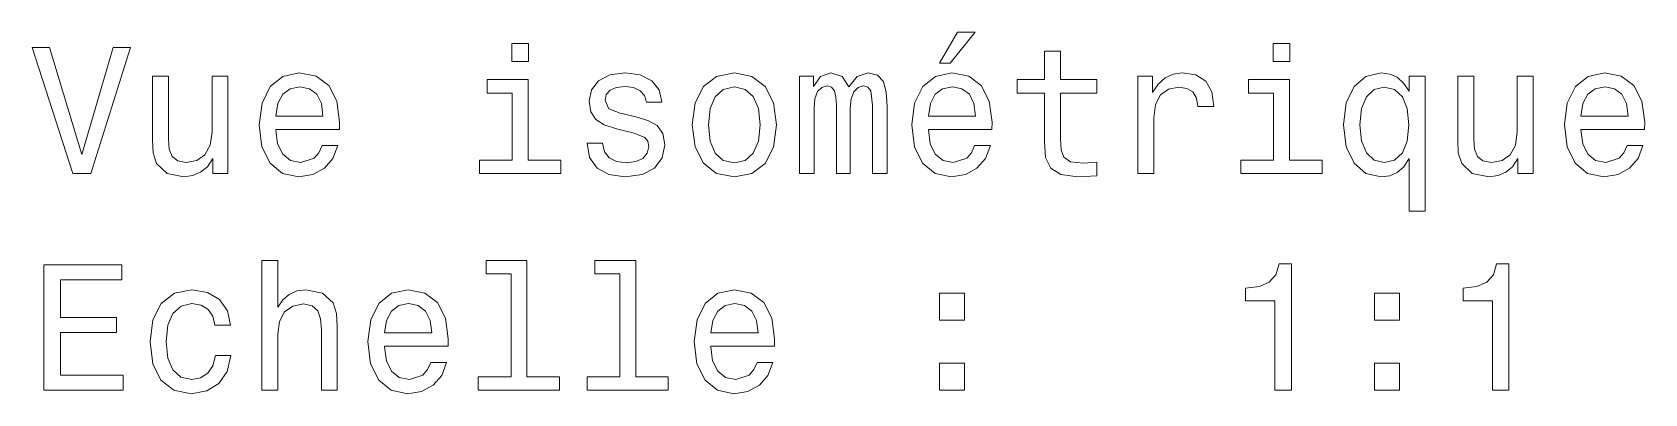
# Model space of a CAD drawing. Extents: x 157 to 1229, y 75 to 1118.
# Drawn here: x 1158.7 to 1203.71, y 997.32 to 1007.39 of the extents above; entities that cross this region are included whole.
import ezdxf

# ---------------------------------------------------------------- set-up
doc = ezdxf.new("R2010")
doc.units = 0

msp = doc.modelspace()

# ---------------------------------------------------------------- linework, layer by layer
at = {"color": 7, "lineweight": 13}
for points in [[(1184.021, 1006.537), (1184.318, 1006.537), (1185.019, 1007.395), (1184.525, 1007.395)], [(1160.958, 1006.966), (1160.081, 1003.985), (1159.178, 1006.966), (1158.699, 1006.966), (1159.828, 1003.461), (1160.333, 1003.461), (1161.437, 1006.966)], [(1172.552, 1007.082), (1172.083, 1007.082), (1172.083, 1006.578), (1172.552, 1006.578)], [(1193.805, 1007.082), (1193.336, 1007.082), (1193.336, 1006.578), (1193.805, 1006.578)], [(1186.956, 1005.7), (1186.956, 1004.343), (1186.986, 1003.905), (1187.127, 1003.602), (1187.41, 1003.426), (1187.889, 1003.365), (1188.413, 1003.39), (1188.413, 1003.774), (1188.03, 1003.743), (1187.682, 1003.784), (1187.495, 1003.91), (1187.415, 1004.122), (1187.4, 1004.419), (1187.4, 1005.7), (1188.413, 1005.7), (1188.413, 1006.078), (1187.4, 1006.078), (1187.4, 1006.87), (1186.956, 1006.87), (1186.956, 1006.078), (1186.189, 1006.078), (1186.189, 1005.7)], [(1164.161, 1006.169), (1163.717, 1006.169), (1163.717, 1004.606), (1163.666, 1004.243), (1163.52, 1003.98), (1163.293, 1003.819), (1162.995, 1003.768), (1162.758, 1003.809), (1162.607, 1003.93), (1162.521, 1004.137), (1162.501, 1004.429), (1162.501, 1006.169), (1162.057, 1006.169), (1162.057, 1004.389), (1162.073, 1004.031), (1162.168, 1003.733), (1162.461, 1003.461), (1162.93, 1003.365), (1163.182, 1003.4), (1163.399, 1003.491), (1163.586, 1003.647), (1163.737, 1003.874), (1163.737, 1003.461), (1164.161, 1003.461)], [(1165.497, 1004.686), (1167.272, 1004.686), (1167.277, 1004.893), (1167.197, 1005.473), (1166.975, 1005.907), (1166.622, 1006.169), (1166.153, 1006.265), (1165.694, 1006.164), (1165.341, 1005.882), (1165.114, 1005.423), (1165.033, 1004.818), (1165.109, 1004.197), (1165.336, 1003.743), (1165.684, 1003.461), (1166.137, 1003.365), (1166.531, 1003.431), (1166.854, 1003.602), (1167.091, 1003.874), (1167.227, 1004.238), (1166.788, 1004.238), (1166.697, 1004.036), (1166.566, 1003.885), (1166.193, 1003.763), (1165.905, 1003.819), (1165.689, 1003.995), (1165.547, 1004.283), (1165.497, 1004.671)], [(1172.537, 1003.834), (1172.537, 1006.078), (1171.397, 1006.078), (1171.397, 1005.7), (1172.094, 1005.7), (1172.094, 1003.834), (1171.186, 1003.834), (1171.186, 1003.461), (1173.455, 1003.461), (1173.455, 1003.834)], [(1175.543, 1005.039), (1175.114, 1005.14), (1174.797, 1005.256), (1174.691, 1005.493), (1174.721, 1005.66), (1174.827, 1005.781), (1174.998, 1005.856), (1175.245, 1005.887), (1175.483, 1005.856), (1175.669, 1005.766), (1175.79, 1005.629), (1175.841, 1005.448), (1176.274, 1005.448), (1176.274, 1005.458), (1176.199, 1005.786), (1175.992, 1006.043), (1175.669, 1006.204), (1175.245, 1006.265), (1174.817, 1006.204), (1174.504, 1006.038), (1174.307, 1005.791), (1174.247, 1005.478), (1174.292, 1005.176), (1174.434, 1004.964), (1174.666, 1004.812), (1175.003, 1004.707), (1175.498, 1004.586), (1175.8, 1004.459), (1175.881, 1004.359), (1175.911, 1004.207), (1175.866, 1004.021), (1175.745, 1003.879), (1175.548, 1003.789), (1175.286, 1003.758), (1175.008, 1003.789), (1174.807, 1003.895), (1174.671, 1004.066), (1174.615, 1004.303), (1174.186, 1004.303), (1174.257, 1003.9), (1174.464, 1003.607), (1174.792, 1003.431), (1175.245, 1003.365), (1175.72, 1003.431), (1176.068, 1003.607), (1176.279, 1003.89), (1176.355, 1004.258), (1176.3, 1004.575), (1176.143, 1004.792), (1175.886, 1004.933)], [(1177.122, 1004.812), (1177.202, 1004.197), (1177.434, 1003.743), (1177.802, 1003.461), (1178.297, 1003.365), (1178.786, 1003.461), (1179.154, 1003.738), (1179.386, 1004.192), (1179.472, 1004.812), (1179.386, 1005.428), (1179.154, 1005.887), (1178.786, 1006.164), (1178.297, 1006.265), (1177.802, 1006.164), (1177.434, 1005.882), (1177.202, 1005.428)], [(1180.112, 1003.461), (1180.521, 1003.461), (1180.521, 1005.271), (1180.546, 1005.544), (1180.622, 1005.74), (1180.738, 1005.856), (1180.889, 1005.902), (1181.01, 1005.861), (1181.091, 1005.761), (1181.131, 1005.589), (1181.146, 1005.362), (1181.146, 1003.461), (1181.529, 1003.461), (1181.529, 1005.271), (1181.555, 1005.539), (1181.63, 1005.735), (1181.751, 1005.856), (1181.903, 1005.902), (1182.024, 1005.861), (1182.104, 1005.761), (1182.155, 1005.362), (1182.155, 1003.461), (1182.563, 1003.461), (1182.563, 1005.332), (1182.538, 1005.72), (1182.457, 1006.018), (1182.296, 1006.199), (1182.034, 1006.265), (1181.726, 1006.164), (1181.489, 1005.872), (1181.302, 1006.159), (1180.99, 1006.265), (1180.702, 1006.164), (1180.506, 1005.882), (1180.506, 1006.169), (1180.112, 1006.169)], [(1183.713, 1004.686), (1185.488, 1004.686), (1185.493, 1004.893), (1185.413, 1005.473), (1185.191, 1005.907), (1184.838, 1006.169), (1184.369, 1006.265), (1183.91, 1006.164), (1183.557, 1005.882), (1183.33, 1005.423), (1183.249, 1004.818), (1183.325, 1004.197), (1183.552, 1003.743), (1183.9, 1003.461), (1184.354, 1003.365), (1184.747, 1003.431), (1185.07, 1003.602), (1185.307, 1003.874), (1185.443, 1004.238), (1185.004, 1004.238), (1184.913, 1004.036), (1184.782, 1003.885), (1184.409, 1003.763), (1184.122, 1003.819), (1183.905, 1003.995), (1183.764, 1004.283), (1183.713, 1004.671)], [(1189.563, 1003.461), (1190.007, 1003.461), (1190.007, 1005.009), (1190.052, 1005.382), (1190.189, 1005.65), (1190.411, 1005.811), (1190.708, 1005.867), (1190.93, 1005.831), (1191.096, 1005.73), (1191.197, 1005.559), (1191.233, 1005.327), (1191.681, 1005.327), (1191.621, 1005.735), (1191.454, 1006.028), (1191.177, 1006.204), (1190.799, 1006.265), (1190.542, 1006.225), (1190.32, 1006.124), (1190.123, 1005.952), (1189.967, 1005.72), (1189.967, 1006.169), (1189.563, 1006.169)], [(1193.789, 1003.834), (1193.789, 1006.078), (1192.65, 1006.078), (1192.65, 1005.7), (1193.346, 1005.7), (1193.346, 1003.834), (1192.438, 1003.834), (1192.438, 1003.461), (1194.707, 1003.461), (1194.707, 1003.834)], [(1197.133, 1005.75), (1196.977, 1005.977), (1196.8, 1006.139), (1196.594, 1006.23), (1196.356, 1006.265), (1195.928, 1006.164), (1195.595, 1005.882), (1195.378, 1005.428), (1195.302, 1004.818), (1195.378, 1004.202), (1195.595, 1003.748), (1195.928, 1003.461), (1196.356, 1003.365), (1196.594, 1003.395), (1196.795, 1003.481), (1196.972, 1003.637), (1197.133, 1003.874), (1197.133, 1002.412), (1197.577, 1002.412), (1197.577, 1006.169), (1197.133, 1006.169)], [(1200.593, 1006.169), (1200.149, 1006.169), (1200.149, 1004.606), (1200.099, 1004.243), (1199.952, 1003.98), (1199.725, 1003.819), (1199.428, 1003.768), (1199.191, 1003.809), (1199.039, 1003.93), (1198.954, 1004.137), (1198.934, 1004.429), (1198.934, 1006.169), (1198.49, 1006.169), (1198.49, 1004.389), (1198.505, 1004.031), (1198.601, 1003.733), (1198.893, 1003.461), (1199.362, 1003.365), (1199.614, 1003.4), (1199.831, 1003.491), (1200.018, 1003.647), (1200.169, 1003.874), (1200.169, 1003.461), (1200.593, 1003.461)], [(1201.929, 1004.686), (1203.704, 1004.686), (1203.709, 1004.893), (1203.629, 1005.473), (1203.407, 1005.907), (1203.054, 1006.169), (1202.585, 1006.265), (1202.126, 1006.164), (1201.773, 1005.882), (1201.546, 1005.423), (1201.465, 1004.818), (1201.541, 1004.197), (1201.768, 1003.743), (1202.116, 1003.461), (1202.57, 1003.365), (1202.963, 1003.431), (1203.286, 1003.602), (1203.523, 1003.874), (1203.659, 1004.238), (1203.22, 1004.238), (1203.13, 1004.036), (1202.998, 1003.885), (1202.625, 1003.763), (1202.338, 1003.819), (1202.121, 1003.995), (1201.98, 1004.283), (1201.929, 1004.671)], [(1165.497, 1005.06), (1165.552, 1005.408), (1165.689, 1005.665), (1165.895, 1005.821), (1166.168, 1005.877), (1166.435, 1005.821), (1166.642, 1005.665), (1166.768, 1005.408), (1166.813, 1005.06)], [(1177.575, 1004.818), (1177.621, 1005.271), (1177.762, 1005.599), (1177.989, 1005.801), (1178.297, 1005.872), (1178.599, 1005.801), (1178.826, 1005.604), (1178.967, 1005.271), (1179.018, 1004.818), (1178.967, 1004.359), (1178.826, 1004.026), (1178.599, 1003.824), (1178.297, 1003.758), (1177.989, 1003.824), (1177.762, 1004.026), (1177.621, 1004.359)], [(1183.713, 1005.06), (1183.769, 1005.408), (1183.905, 1005.665), (1184.111, 1005.821), (1184.384, 1005.877), (1184.651, 1005.821), (1184.858, 1005.665), (1184.984, 1005.408), (1185.029, 1005.06)], [(1195.756, 1004.818), (1195.802, 1005.266), (1195.943, 1005.594), (1196.155, 1005.796), (1196.432, 1005.867), (1196.725, 1005.796), (1196.947, 1005.599), (1197.078, 1005.271), (1197.128, 1004.818), (1197.078, 1004.359), (1196.947, 1004.031), (1196.725, 1003.829), (1196.432, 1003.763), (1196.155, 1003.829), (1195.943, 1004.031), (1195.802, 1004.364)], [(1201.929, 1005.06), (1201.985, 1005.408), (1202.121, 1005.665), (1202.328, 1005.821), (1202.6, 1005.877), (1202.867, 1005.821), (1203.074, 1005.665), (1203.2, 1005.408), (1203.245, 1005.06)], [(1159.021, 997.414), (1161.24, 997.414), (1161.24, 997.838), (1159.485, 997.838), (1159.485, 999.023), (1161.049, 999.023), (1161.049, 999.441), (1159.485, 999.441), (1159.485, 1000.49), (1161.2, 1000.49), (1161.2, 1000.914), (1159.021, 1000.914)], [(1165.109, 997.414), (1165.552, 997.414), (1165.552, 998.977), (1165.598, 999.336), (1165.744, 999.598), (1165.971, 999.759), (1166.274, 999.82), (1166.516, 999.769), (1166.667, 999.633), (1166.743, 999.406), (1166.768, 999.104), (1166.768, 997.414), (1167.212, 997.414), (1167.212, 999.194), (1167.191, 999.552), (1167.101, 999.85), (1166.803, 1000.122), (1166.339, 1000.218), (1166.087, 1000.183), (1165.87, 1000.087), (1165.689, 999.936), (1165.552, 999.729), (1165.552, 1001.035), (1165.109, 1001.035)], [(1172.063, 1000.662), (1172.063, 997.787), (1171.15, 997.787), (1171.15, 997.414), (1173.415, 997.414), (1173.415, 997.787), (1172.507, 997.787), (1172.507, 1001.035), (1171.367, 1001.035), (1171.367, 1000.662)], [(1175.099, 1000.662), (1175.099, 997.787), (1174.186, 997.787), (1174.186, 997.414), (1176.451, 997.414), (1176.451, 997.787), (1175.543, 997.787), (1175.543, 1001.035), (1174.403, 1001.035), (1174.403, 1000.662)], [(1193.386, 997.414), (1193.845, 997.414), (1193.845, 1000.939), (1193.502, 1000.939), (1193.411, 1000.632), (1193.23, 1000.425), (1192.952, 1000.304), (1192.569, 1000.263), (1192.569, 999.905), (1193.386, 999.905)], [(1199.458, 997.414), (1199.917, 997.414), (1199.917, 1000.939), (1199.574, 1000.939), (1199.483, 1000.632), (1199.302, 1000.425), (1199.024, 1000.304), (1198.641, 1000.263), (1198.641, 999.905), (1199.458, 999.905)], [(1163.797, 999.225), (1164.236, 999.225), (1164.145, 999.628), (1163.928, 999.946), (1163.591, 1000.142), (1163.152, 1000.218), (1162.668, 1000.117), (1162.3, 999.835), (1162.068, 999.376), (1161.987, 998.761), (1162.062, 998.15), (1162.289, 997.696), (1162.647, 997.414), (1163.137, 997.318), (1163.57, 997.394), (1163.908, 997.606), (1164.14, 997.939), (1164.241, 998.382), (1163.818, 998.382), (1163.742, 998.1), (1163.601, 997.888), (1163.399, 997.757), (1163.152, 997.717), (1162.844, 997.782), (1162.622, 997.984), (1162.486, 998.312), (1162.441, 998.776), (1162.486, 999.23), (1162.627, 999.557), (1162.854, 999.759), (1163.152, 999.83), (1163.414, 999.784), (1163.611, 999.668), (1163.742, 999.477)], [(1168.533, 998.64), (1170.308, 998.64), (1170.313, 998.846), (1170.233, 999.426), (1170.011, 999.86), (1169.658, 1000.122), (1169.189, 1000.218), (1168.73, 1000.117), (1168.377, 999.835), (1168.15, 999.376), (1168.069, 998.771), (1168.145, 998.15), (1168.372, 997.696), (1168.72, 997.414), (1169.173, 997.318), (1169.567, 997.384), (1169.89, 997.555), (1170.127, 997.828), (1170.263, 998.191), (1169.824, 998.191), (1169.733, 997.989), (1169.602, 997.838), (1169.229, 997.717), (1168.941, 997.772), (1168.725, 997.949), (1168.583, 998.236), (1168.533, 998.624)], [(1177.641, 998.64), (1179.416, 998.64), (1179.421, 998.846), (1179.341, 999.426), (1179.119, 999.86), (1178.766, 1000.122), (1178.297, 1000.218), (1177.838, 1000.117), (1177.485, 999.835), (1177.258, 999.376), (1177.177, 998.771), (1177.253, 998.15), (1177.48, 997.696), (1177.828, 997.414), (1178.281, 997.318), (1178.675, 997.384), (1178.998, 997.555), (1179.235, 997.828), (1179.371, 998.191), (1178.932, 998.191), (1178.841, 997.989), (1178.71, 997.838), (1178.337, 997.717), (1178.05, 997.772), (1177.833, 997.949), (1177.691, 998.236), (1177.641, 998.624)], [(1168.533, 999.013), (1168.588, 999.361), (1168.725, 999.618), (1168.931, 999.774), (1169.204, 999.83), (1169.471, 999.774), (1169.678, 999.618), (1169.804, 999.361), (1169.849, 999.013)], [(1177.641, 999.013), (1177.697, 999.361), (1177.833, 999.618), (1178.039, 999.774), (1178.312, 999.83), (1178.579, 999.774), (1178.786, 999.618), (1178.912, 999.361), (1178.957, 999.013)], [(1184.021, 999.371), (1184.717, 999.371), (1184.717, 1000.122), (1184.021, 1000.122)], [(1196.165, 999.371), (1196.861, 999.371), (1196.861, 1000.122), (1196.165, 1000.122)], [(1184.021, 997.414), (1184.717, 997.414), (1184.717, 998.166), (1184.021, 998.166)], [(1196.165, 997.414), (1196.861, 997.414), (1196.861, 998.166), (1196.165, 998.166)]]:
    msp.add_lwpolyline(points, close=True, dxfattribs=at)

doc.saveas('drawing.dxf')
